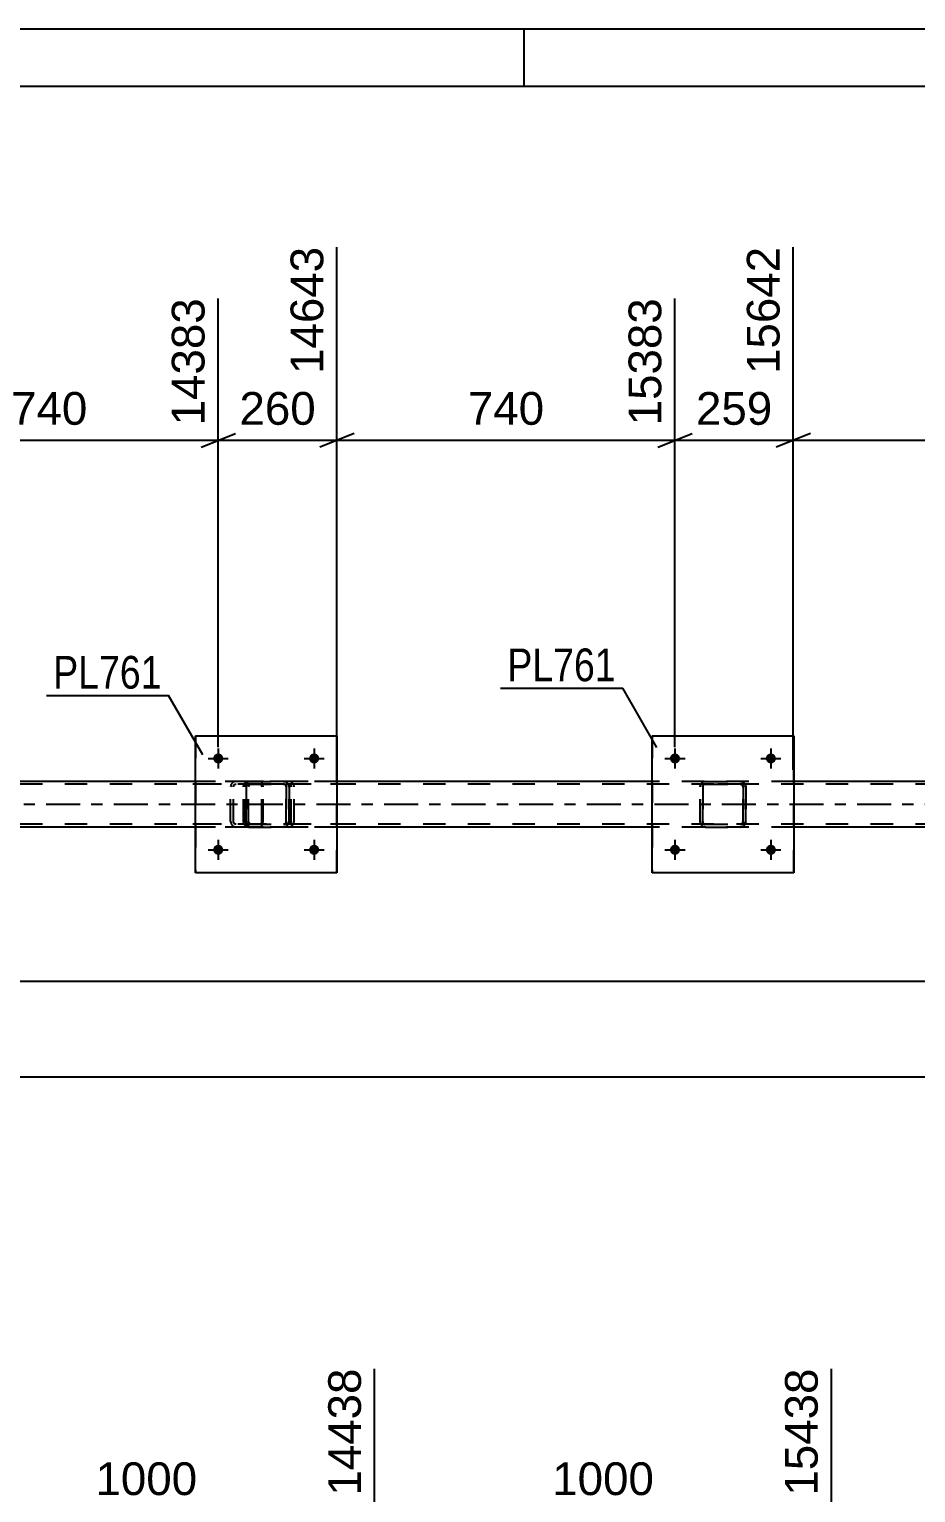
# Model space of a CAD drawing. Header units: millimetres. Extents: x 0 to 3371, y 0 to 1899.
# Drawn here: x 587.7 to 665.3, y 465.8 to 594 of the extents above; entities that cross this region are included whole.
import ezdxf

# ---------------------------------------------------------------- set-up
doc = ezdxf.new("R2010")
doc.units = ezdxf.units.MM
doc.linetypes.add('DXK_LINE_DOT2', pattern=[3.9198, 1.9599, -1.9599])
doc.linetypes.add('DXK_LINE_DOT3', pattern=[5.9187, 2.979, -0.9799, 0.9799, -0.9799])
doc.styles.add('Arial', font='ARIAL.TTF', dxfattribs={"height": 0.2})
doc.styles.add('Arial Narrow', font='ARIALN.TTF', dxfattribs={"height": 0.2})

# ---------------------------------------------------------------- blocks, each defined once
blk = doc.blocks.new('Unknown-203723786-1133')
at = {"color": 5, "linetype": 'Continuous'}
for p, q in [((841, 594), (0, 594)), ((631, 589), (631, 594)), ((836, 589), (5, 589))]:
    blk.add_line(p, q, dxfattribs=at)
blk = doc.blocks.new('Bolt-203723786-5520 - 5508')
at = {"linetype": 'Continuous'}
for points in [[(603.76, 522.13), (603.77, 522.23), (603.8, 522.31), (603.84, 522.39), (603.91, 522.46), (603.98, 522.52), (604.06, 522.55), (604.15, 522.57), (604.25, 522.57), (604.34, 522.55), (604.42, 522.52), (604.49, 522.46), (604.56, 522.39), (604.6, 522.31), (604.63, 522.23), (604.64, 522.13), (604.63, 522.04), (604.6, 521.96), (604.56, 521.88), (604.49, 521.81), (604.42, 521.75), (604.34, 521.72), (604.25, 521.7), (604.15, 521.7), (604.06, 521.72), (603.98, 521.75), (603.91, 521.81), (603.84, 521.88), (603.8, 521.96), (603.77, 522.04)], [(612.16, 522.13), (612.17, 522.23), (612.2, 522.31), (612.24, 522.39), (612.31, 522.46), (612.38, 522.52), (612.46, 522.55), (612.55, 522.57), (612.65, 522.57), (612.74, 522.55), (612.82, 522.52), (612.89, 522.46), (612.96, 522.39), (613, 522.31), (613.03, 522.23), (613.04, 522.13), (613.03, 522.04), (613, 521.96), (612.96, 521.88), (612.89, 521.81), (612.82, 521.75), (612.74, 521.72), (612.65, 521.7), (612.55, 521.7), (612.46, 521.72), (612.38, 521.75), (612.31, 521.81), (612.24, 521.88), (612.2, 521.96), (612.17, 522.04)]]:
    blk.add_hatch(color=1, dxfattribs=at).paths.add_polyline_path(points)
at = {"color": 1, "linetype": 'Continuous'}
for p, q in [((604.2, 523.01), (604.2, 521.25)), ((612.6, 523.01), (612.6, 521.25)), ((603.32, 522.13), (605.08, 522.13)), ((611.72, 522.13), (613.48, 522.13))]:
    blk.add_line(p, q, dxfattribs=at)
blk = doc.blocks.new('Bolt-203723786-5521 - 5508')
at = {"linetype": 'Continuous'}
for points in [[(603.76, 530.13), (603.77, 530.23), (603.8, 530.31), (603.84, 530.39), (603.91, 530.46), (603.98, 530.52), (604.06, 530.55), (604.15, 530.57), (604.25, 530.57), (604.34, 530.55), (604.42, 530.52), (604.49, 530.46), (604.56, 530.39), (604.6, 530.31), (604.63, 530.23), (604.64, 530.13), (604.63, 530.04), (604.6, 529.96), (604.56, 529.88), (604.49, 529.81), (604.42, 529.75), (604.34, 529.72), (604.25, 529.7), (604.15, 529.7), (604.06, 529.72), (603.98, 529.75), (603.91, 529.81), (603.84, 529.88), (603.8, 529.96), (603.77, 530.04)], [(612.16, 530.13), (612.17, 530.23), (612.2, 530.31), (612.24, 530.39), (612.31, 530.46), (612.38, 530.52), (612.46, 530.55), (612.55, 530.57), (612.65, 530.57), (612.74, 530.55), (612.82, 530.52), (612.89, 530.46), (612.96, 530.39), (613, 530.31), (613.03, 530.23), (613.04, 530.13), (613.03, 530.04), (613, 529.96), (612.96, 529.88), (612.89, 529.81), (612.82, 529.75), (612.74, 529.72), (612.65, 529.7), (612.55, 529.7), (612.46, 529.72), (612.38, 529.75), (612.31, 529.81), (612.24, 529.88), (612.2, 529.96), (612.17, 530.04)]]:
    blk.add_hatch(color=1, dxfattribs=at).paths.add_polyline_path(points)
at = {"color": 1, "linetype": 'Continuous'}
for p, q in [((604.2, 531.01), (604.2, 529.25)), ((612.6, 531.01), (612.6, 529.25)), ((603.32, 530.13), (605.08, 530.13)), ((611.72, 530.13), (613.48, 530.13))]:
    blk.add_line(p, q, dxfattribs=at)
blk = doc.blocks.new('Bolt-203723786-5522 - 5508')
at = {"linetype": 'Continuous'}
for points in [[(643.76, 522.13), (643.77, 522.23), (643.8, 522.31), (643.84, 522.39), (643.91, 522.46), (643.98, 522.52), (644.06, 522.55), (644.15, 522.57), (644.25, 522.57), (644.34, 522.55), (644.42, 522.52), (644.49, 522.46), (644.56, 522.39), (644.6, 522.31), (644.63, 522.23), (644.64, 522.13), (644.63, 522.04), (644.6, 521.96), (644.56, 521.88), (644.49, 521.81), (644.42, 521.75), (644.34, 521.72), (644.25, 521.7), (644.15, 521.7), (644.06, 521.72), (643.98, 521.75), (643.91, 521.81), (643.84, 521.88), (643.8, 521.96), (643.77, 522.04)], [(652.16, 522.13), (652.17, 522.23), (652.2, 522.31), (652.24, 522.39), (652.31, 522.46), (652.38, 522.52), (652.46, 522.55), (652.55, 522.57), (652.65, 522.57), (652.74, 522.55), (652.82, 522.52), (652.89, 522.46), (652.96, 522.39), (653, 522.31), (653.03, 522.23), (653.04, 522.13), (653.03, 522.04), (653, 521.96), (652.96, 521.88), (652.89, 521.81), (652.82, 521.75), (652.74, 521.72), (652.65, 521.7), (652.55, 521.7), (652.46, 521.72), (652.38, 521.75), (652.31, 521.81), (652.24, 521.88), (652.2, 521.96), (652.17, 522.04)]]:
    blk.add_hatch(color=1, dxfattribs=at).paths.add_polyline_path(points)
at = {"color": 1, "linetype": 'Continuous'}
for p, q in [((644.2, 523.01), (644.2, 521.25)), ((652.6, 523.01), (652.6, 521.25)), ((643.32, 522.13), (645.08, 522.13)), ((651.72, 522.13), (653.48, 522.13))]:
    blk.add_line(p, q, dxfattribs=at)
blk = doc.blocks.new('Bolt-203723786-5523 - 5508')
at = {"linetype": 'Continuous'}
for points in [[(643.76, 530.13), (643.77, 530.23), (643.8, 530.31), (643.84, 530.39), (643.91, 530.46), (643.98, 530.52), (644.06, 530.55), (644.15, 530.57), (644.25, 530.57), (644.34, 530.55), (644.42, 530.52), (644.49, 530.46), (644.56, 530.39), (644.6, 530.31), (644.63, 530.23), (644.64, 530.13), (644.63, 530.04), (644.6, 529.96), (644.56, 529.88), (644.49, 529.81), (644.42, 529.75), (644.34, 529.72), (644.25, 529.7), (644.15, 529.7), (644.06, 529.72), (643.98, 529.75), (643.91, 529.81), (643.84, 529.88), (643.8, 529.96), (643.77, 530.04)], [(652.16, 530.13), (652.17, 530.23), (652.2, 530.31), (652.24, 530.39), (652.31, 530.46), (652.38, 530.52), (652.46, 530.55), (652.55, 530.57), (652.65, 530.57), (652.74, 530.55), (652.82, 530.52), (652.89, 530.46), (652.96, 530.39), (653, 530.31), (653.03, 530.23), (653.04, 530.13), (653.03, 530.04), (653, 529.96), (652.96, 529.88), (652.89, 529.81), (652.82, 529.75), (652.74, 529.72), (652.65, 529.7), (652.55, 529.7), (652.46, 529.72), (652.38, 529.75), (652.31, 529.81), (652.24, 529.88), (652.2, 529.96), (652.17, 530.04)]]:
    blk.add_hatch(color=1, dxfattribs=at).paths.add_polyline_path(points)
at = {"color": 1, "linetype": 'Continuous'}
for p, q in [((644.2, 531.01), (644.2, 529.25)), ((652.6, 531.01), (652.6, 529.25)), ((643.32, 530.13), (645.08, 530.13)), ((651.72, 530.13), (653.48, 530.13))]:
    blk.add_line(p, q, dxfattribs=at)
blk = doc.blocks.new('Part-203723786-5733 - 5508')
at = {"color": 2, "linetype": 'Continuous'}
for p, q in [((602.2, 520.13), (602.2, 532.13)), ((602.2, 532.13), (602.2, 532.13)), ((602.2, 532.13), (614.6, 532.13)), ((614.6, 532.13), (614.6, 520.13)), ((602.2, 520.13), (602.2, 520.13)), ((614.6, 520.13), (602.2, 520.13))]:
    blk.add_line(p, q, dxfattribs=at)
at = {"color": 7, "linetype": 'DXK_LINE_DOT2'}
for p, q in [((602.2, 532.13), (602.2, 520.13)), ((602.2, 532.13), (602.2, 532.13)), ((614.6, 520.13), (614.6, 532.13)), ((602.2, 520.13), (602.2, 520.13))]:
    blk.add_line(p, q, dxfattribs=at)
blk = doc.blocks.new('Part-203723786-5713 - 5508')
at = {"color": 7, "linetype": 'DXK_LINE_DOT2'}
for p, q in [((607.87, 528.13), (600.94, 528.13)), ((605.78, 528.13), (605.59, 528.1)), ((606.6, 527.89), (606.6, 528.13)), ((607.98, 528.1), (607.87, 528.13)), ((608.06, 527.99), (607.98, 528.1)), ((607.87, 527.89), (600.94, 527.89)), ((605.32, 527.84), (605.28, 527.65)), ((605.28, 524.61), (605.28, 527.65)), ((605.53, 527.65), (605.55, 527.75)), ((605.53, 524.61), (605.53, 527.65)), ((605.55, 527.75), (605.6, 527.82)), ((605.6, 527.82), (605.68, 527.88)), ((605.68, 527.88), (605.78, 527.89)), ((607.87, 527.89), (607.92, 527.88)), ((607.92, 527.88), (607.97, 527.82)), ((607.97, 527.82), (608, 527.75)), ((608, 527.75), (608.01, 527.65)), ((608.01, 524.61), (608.01, 527.65)), ((608.12, 527.84), (608.06, 527.99)), ((608.14, 527.65), (608.12, 527.84)), ((608.14, 524.61), (608.14, 527.65)), ((607.87, 524.37), (600.94, 524.37)), ((605.28, 524.61), (605.32, 524.43)), ((605.55, 524.52), (605.53, 524.61)), ((605.6, 524.44), (605.55, 524.52)), ((605.68, 524.39), (605.6, 524.44)), ((605.78, 524.37), (605.68, 524.39)), ((606.6, 524.13), (606.6, 524.37)), ((607.92, 524.39), (607.87, 524.37)), ((607.97, 524.44), (607.92, 524.39)), ((608, 524.52), (607.97, 524.44)), ((607.98, 524.17), (608.06, 524.28)), ((608.01, 524.61), (608, 524.52)), ((608.06, 524.28), (608.12, 524.43)), ((608.12, 524.43), (608.14, 524.61)), ((607.87, 524.13), (600.94, 524.13)), ((605.59, 524.17), (605.78, 524.13)), ((607.87, 524.13), (607.98, 524.17))]:
    blk.add_line(p, q, dxfattribs=at)
for centre, start, end in [((605.77, 527.64), 111.1941, 156.1506), ((605.77, 524.63), 203.8494, 248.8059)]:
    blk.add_arc(centre, 0.492, start, end, dxfattribs=at)
blk = doc.blocks.new('Part-203723786-5593 - 5508')
at = {"color": 7, "linetype": 'DXK_LINE_DOT2'}
for p, q in [((606.69, 528.1), (606.88, 528.13)), ((606.88, 528.13), (606.7, 528.1)), ((606.88, 528.13), (609.92, 528.13)), ((606.88, 528.13), (606.88, 528.13)), ((606.88, 528.13), (609.92, 528.13)), ((609.92, 528.13), (609.92, 528.13)), ((609.92, 528.13), (610.1, 528.1)), ((610.1, 528.1), (609.92, 528.13)), ((606.4, 527.65), (606.43, 527.84)), ((606.44, 527.84), (606.4, 527.65)), ((606.4, 524.61), (606.4, 527.65)), ((606.4, 527.65), (606.4, 527.65)), ((606.4, 524.61), (606.4, 527.65)), ((606.64, 527.65), (606.66, 527.75)), ((606.65, 527.75), (606.64, 527.65)), ((606.64, 524.61), (606.64, 527.65)), ((606.64, 527.65), (606.64, 527.65)), ((606.64, 527.65), (606.64, 524.61)), ((606.71, 527.82), (606.65, 527.75)), ((606.66, 527.75), (606.71, 527.82)), ((606.71, 527.82), (606.79, 527.88)), ((606.78, 527.88), (606.71, 527.82)), ((606.88, 527.89), (606.78, 527.88)), ((606.79, 527.88), (606.88, 527.89)), ((606.88, 527.89), (609.92, 527.89)), ((606.88, 527.89), (606.88, 527.89)), ((609.92, 527.89), (606.88, 527.89)), ((609.92, 527.89), (609.92, 527.89)), ((609.92, 527.89), (610.01, 527.88)), ((610.01, 527.88), (609.92, 527.89)), ((610.01, 527.88), (610.01, 527.88)), ((610.01, 527.88), (610.09, 527.82)), ((610.09, 527.82), (610.01, 527.88)), ((610.09, 527.82), (610.14, 527.75)), ((610.14, 527.75), (610.09, 527.82)), ((610.14, 527.75), (610.16, 527.65)), ((610.16, 527.65), (610.14, 527.75)), ((610.16, 524.61), (610.16, 527.65)), ((610.16, 527.65), (610.16, 527.65)), ((610.16, 527.65), (610.16, 524.61)), ((610.36, 527.84), (610.4, 527.65)), ((610.4, 527.65), (610.36, 527.84)), ((610.4, 524.61), (610.4, 527.65)), ((610.4, 527.65), (610.4, 527.65)), ((610.4, 527.65), (610.4, 524.61)), ((606.4, 524.61), (606.4, 524.61)), ((606.43, 524.43), (606.4, 524.61)), ((606.4, 524.61), (606.44, 524.43)), ((606.64, 524.61), (606.64, 524.61)), ((606.66, 524.52), (606.64, 524.61)), ((606.64, 524.61), (606.65, 524.52)), ((606.65, 524.52), (606.71, 524.44)), ((606.71, 524.44), (606.66, 524.52)), ((606.79, 524.39), (606.71, 524.44)), ((606.71, 524.44), (606.78, 524.39)), ((606.78, 524.39), (606.88, 524.37)), ((606.88, 524.37), (606.79, 524.39)), ((606.88, 524.37), (609.92, 524.37)), ((606.88, 524.37), (606.88, 524.37)), ((606.88, 524.37), (609.92, 524.37)), ((610.01, 524.39), (609.92, 524.37)), ((609.92, 524.37), (610.01, 524.39)), ((609.92, 524.37), (609.92, 524.37)), ((610.09, 524.44), (610.01, 524.39)), ((610.01, 524.39), (610.09, 524.44)), ((610.14, 524.52), (610.09, 524.44)), ((610.09, 524.44), (610.14, 524.52)), ((610.16, 524.61), (610.14, 524.52)), ((610.14, 524.52), (610.16, 524.61)), ((610.16, 524.61), (610.16, 524.61)), ((610.4, 524.61), (610.36, 524.43)), ((610.36, 524.43), (610.4, 524.61)), ((610.4, 524.61), (610.4, 524.61)), ((606.69, 524.17), (606.7, 524.17)), ((606.88, 524.13), (606.69, 524.17)), ((606.7, 524.17), (606.88, 524.13)), ((606.88, 524.13), (609.92, 524.13)), ((606.88, 524.13), (606.88, 524.13)), ((606.88, 524.13), (609.92, 524.13)), ((610.1, 524.17), (609.92, 524.13)), ((609.92, 524.13), (610.1, 524.17)), ((609.92, 524.13), (609.92, 524.13))]:
    blk.add_line(p, q, dxfattribs=at)
at = {"color": 7, "linetype": 'DXK_LINE_DOT3'}
blk.add_line((608.4, 526.13), (608.39, 526.14), dxfattribs=at)
at = {"color": 7, "linetype": 'DXK_LINE_DOT2'}
for centre, start, end in [((606.88, 527.65), 112.5, 157.5), ((606.88, 527.65), 112.5, 157.5), ((609.92, 527.65), 22.5, 67.5), ((609.92, 527.65), 22.5, 67.5), ((606.88, 524.61), 202.5, 247.5), ((606.88, 524.61), 202.5, 247.5), ((609.92, 524.61), 292.5, 337.5), ((609.92, 524.61), 292.5, 337.5)]:
    blk.add_arc(centre, 0.48, start, end, dxfattribs=at)
blk = doc.blocks.new('Part-203723786-5727 - 5508')
at = {"color": 2, "linetype": 'Continuous'}
for p, q in [((642.2, 520.13), (642.2, 532.13)), ((642.2, 532.13), (642.2, 532.13)), ((642.2, 532.13), (654.6, 532.13)), ((654.6, 532.13), (654.6, 520.13)), ((642.2, 520.13), (642.2, 520.13)), ((654.6, 520.13), (642.2, 520.13))]:
    blk.add_line(p, q, dxfattribs=at)
at = {"color": 7, "linetype": 'DXK_LINE_DOT2'}
for p, q in [((642.2, 532.13), (642.2, 520.13)), ((642.2, 532.13), (642.2, 532.13)), ((654.6, 520.13), (654.6, 532.13)), ((642.2, 520.13), (642.2, 520.13))]:
    blk.add_line(p, q, dxfattribs=at)
blk = doc.blocks.new('Part-203723786-5612 - 5508')
at = {"color": 2, "linetype": 'Continuous'}
for p, q in [((602.2, 528.13), (574.6, 528.13)), ((642.2, 528.13), (614.6, 528.13)), ((682.2, 528.13), (654.6, 528.13)), ((602.2, 524.13), (574.6, 524.13)), ((642.2, 524.13), (614.6, 524.13)), ((682.2, 524.13), (654.6, 524.13))]:
    blk.add_line(p, q, dxfattribs=at)
at = {"color": 7, "linetype": 'DXK_LINE_DOT2'}
for p, q in [((614.6, 528.13), (602.2, 528.13)), ((654.6, 528.13), (642.2, 528.13)), ((749.53, 527.89), (74.2, 527.89)), ((749.53, 524.37), (74.2, 524.37)), ((614.6, 524.13), (602.2, 524.13)), ((654.6, 524.13), (642.2, 524.13))]:
    blk.add_line(p, q, dxfattribs=at)
at = {"color": 7, "linetype": 'DXK_LINE_DOT3'}
blk.add_line((74.2, 526.13), (749.53, 526.13), dxfattribs=at)
blk = doc.blocks.new('Part-203723786-5707 - 5508')
at = {"color": 7, "linetype": 'DXK_LINE_DOT2'}
for p, q in [((607.11, 528.13), (606.91, 528.1)), ((616, 528.13), (607.11, 528.13)), ((610.54, 528.1), (610.34, 528.13)), ((606.63, 527.84), (606.6, 527.65)), ((606.6, 524.61), (606.6, 527.65)), ((606.85, 527.65), (606.87, 527.75)), ((606.85, 524.61), (606.85, 527.65)), ((606.87, 527.75), (606.93, 527.82)), ((606.93, 527.82), (607.01, 527.88)), ((607.01, 527.88), (607.11, 527.89)), ((616, 527.89), (607.11, 527.89)), ((610.34, 527.89), (610.44, 527.88)), ((610.44, 527.88), (610.52, 527.82)), ((610.52, 527.82), (610.58, 527.75)), ((610.58, 527.75), (610.6, 527.65)), ((610.6, 524.61), (610.6, 527.65)), ((610.85, 527.65), (610.81, 527.84)), ((610.85, 524.61), (610.85, 527.65)), ((606.6, 524.61), (606.63, 524.43)), ((606.87, 524.52), (606.85, 524.61)), ((606.93, 524.44), (606.87, 524.52)), ((607.01, 524.39), (606.93, 524.44)), ((607.11, 524.37), (607.01, 524.39)), ((616, 524.37), (607.11, 524.37)), ((610.44, 524.39), (610.34, 524.37)), ((610.52, 524.44), (610.44, 524.39)), ((610.58, 524.52), (610.52, 524.44)), ((610.6, 524.61), (610.58, 524.52)), ((610.81, 524.43), (610.85, 524.61)), ((606.91, 524.17), (607.11, 524.13)), ((616, 524.13), (607.11, 524.13)), ((610.34, 524.13), (610.54, 524.17))]:
    blk.add_line(p, q, dxfattribs=at)
for centre, start, end in [((607.09, 527.63), 110.7583, 155.68), ((610.36, 527.63), 24.32, 69.2417), ((607.09, 524.64), 204.32, 249.2417), ((610.36, 524.64), 290.7583, 335.68)]:
    blk.add_arc(centre, 0.496, start, end, dxfattribs=at)
blk = doc.blocks.new('Part-203723786-5728 - 5508')
at = {"color": 7, "linetype": 'DXK_LINE_DOT2'}
for p, q in [((646.69, 528.1), (646.88, 528.13)), ((646.88, 528.13), (646.7, 528.1)), ((646.88, 528.13), (649.92, 528.13)), ((646.88, 528.13), (646.88, 528.13)), ((646.88, 528.13), (649.92, 528.13)), ((649.92, 528.13), (649.92, 528.13)), ((649.92, 528.13), (650.1, 528.1)), ((650.1, 528.1), (649.92, 528.13)), ((646.4, 527.65), (646.43, 527.84)), ((646.44, 527.84), (646.4, 527.65)), ((646.4, 524.61), (646.4, 527.65)), ((646.4, 527.65), (646.4, 527.65)), ((646.4, 524.61), (646.4, 527.65)), ((646.64, 527.65), (646.66, 527.75)), ((646.65, 527.75), (646.64, 527.65)), ((646.64, 524.61), (646.64, 527.65)), ((646.64, 527.65), (646.64, 527.65)), ((646.64, 527.65), (646.64, 524.61)), ((646.71, 527.82), (646.65, 527.75)), ((646.66, 527.75), (646.71, 527.82)), ((646.71, 527.82), (646.79, 527.88)), ((646.78, 527.88), (646.71, 527.82)), ((646.88, 527.89), (646.78, 527.88)), ((646.79, 527.88), (646.88, 527.89)), ((646.88, 527.89), (649.92, 527.89)), ((646.88, 527.89), (646.88, 527.89)), ((649.92, 527.89), (646.88, 527.89)), ((649.92, 527.89), (649.92, 527.89)), ((649.92, 527.89), (650.01, 527.88)), ((650.01, 527.88), (649.92, 527.89)), ((650.01, 527.88), (650.01, 527.88)), ((650.01, 527.88), (650.09, 527.82)), ((650.08, 527.82), (650.01, 527.88)), ((650.14, 527.75), (650.08, 527.82)), ((650.09, 527.82), (650.14, 527.75)), ((650.14, 527.75), (650.16, 527.65)), ((650.16, 527.65), (650.14, 527.75)), ((650.16, 524.61), (650.16, 527.65)), ((650.16, 527.65), (650.16, 527.65)), ((650.16, 527.65), (650.16, 524.61)), ((650.36, 527.84), (650.4, 527.65)), ((650.4, 527.65), (650.36, 527.84)), ((650.4, 524.61), (650.4, 527.65)), ((650.4, 527.65), (650.4, 527.65)), ((650.4, 527.65), (650.4, 524.61)), ((646.4, 524.61), (646.4, 524.61)), ((646.43, 524.43), (646.4, 524.61)), ((646.4, 524.61), (646.44, 524.43)), ((646.64, 524.61), (646.64, 524.61)), ((646.66, 524.52), (646.64, 524.61)), ((646.64, 524.61), (646.65, 524.52)), ((646.65, 524.52), (646.71, 524.44)), ((646.71, 524.44), (646.66, 524.52)), ((646.79, 524.39), (646.71, 524.44)), ((646.71, 524.44), (646.78, 524.39)), ((646.78, 524.39), (646.88, 524.37)), ((646.88, 524.37), (646.79, 524.39)), ((646.88, 524.37), (649.92, 524.37)), ((646.88, 524.37), (646.88, 524.37)), ((646.88, 524.37), (649.92, 524.37)), ((650.01, 524.39), (649.92, 524.37)), ((649.92, 524.37), (650.01, 524.39)), ((649.92, 524.37), (649.92, 524.37)), ((650.09, 524.44), (650.01, 524.39)), ((650.01, 524.39), (650.08, 524.44)), ((650.08, 524.44), (650.14, 524.52)), ((650.14, 524.52), (650.09, 524.44)), ((650.16, 524.61), (650.14, 524.52)), ((650.14, 524.52), (650.16, 524.61)), ((650.16, 524.61), (650.16, 524.61)), ((650.4, 524.61), (650.36, 524.43)), ((650.36, 524.43), (650.4, 524.61)), ((650.4, 524.61), (650.4, 524.61)), ((646.69, 524.17), (646.7, 524.17)), ((646.88, 524.13), (646.69, 524.17)), ((646.7, 524.17), (646.88, 524.13)), ((646.88, 524.13), (649.92, 524.13)), ((646.88, 524.13), (646.88, 524.13)), ((646.88, 524.13), (649.92, 524.13)), ((650.1, 524.17), (649.92, 524.13)), ((649.92, 524.13), (650.1, 524.17)), ((649.92, 524.13), (649.92, 524.13))]:
    blk.add_line(p, q, dxfattribs=at)
at = {"color": 7, "linetype": 'DXK_LINE_DOT3'}
blk.add_line((648.4, 526.13), (648.39, 526.14), dxfattribs=at)
at = {"color": 7, "linetype": 'DXK_LINE_DOT2'}
for centre, start, end in [((646.88, 527.65), 112.5, 157.5), ((646.88, 527.65), 112.5, 157.5), ((649.92, 527.65), 22.5, 67.5), ((649.92, 527.65), 22.5, 67.5), ((646.88, 524.61), 202.5, 247.5), ((646.88, 524.61), 202.5, 247.5), ((649.92, 524.61), 292.5, 337.5), ((649.92, 524.61), 292.5, 337.5)]:
    blk.add_arc(centre, 0.48, start, end, dxfattribs=at)
blk = doc.blocks.new('StraightDimension-203723786-5936 - 5508')
at = {"color": 7, "linetype": 'Continuous'}
for p, q in [((574.6, 531.13), (574.6, 574.92)), ((604.2, 531.13), (604.2, 570.42)), ((576.1, 558.61), (573.1, 557.41)), ((574.6, 558.01), (604.2, 558.01)), ((602.7, 557.41), (605.7, 558.61))]:
    blk.add_line(p, q, dxfattribs=at)
at = {"color": 0}
blk.add_wipeout([(593.34, 558.76), (593.34, 562.96), (585.46, 562.96), (585.46, 558.76)], dxfattribs=at)
at = {"color": 3, "style": 'Arial'}
blk.add_text('740', height=2.865, dxfattribs=at).set_placement((586.06, 559.36))
at = {"color": 0, "linetype": 'Continuous'}
blk.add_wipeout([(603.6, 571.02), (599.4, 571.02), (599.4, 558.71), (603.6, 558.71)], dxfattribs=at)
at = {"color": 3, "linetype": 'Continuous', "style": 'Arial'}
blk.add_text('14383', height=2.865, rotation=90.0002, dxfattribs=at).set_placement((603, 559.31))
blk = doc.blocks.new('StraightDimension-203723786-5945 - 5508')
at = {"color": 7, "linetype": 'Continuous'}
for p, q in [((614.6, 529.13), (614.6, 574.92)), ((604.2, 531.13), (604.2, 570.42)), ((602.7, 557.41), (605.7, 558.61)), ((604.2, 558.01), (614.6, 558.01)), ((616.1, 558.61), (613.1, 557.41))]:
    blk.add_line(p, q, dxfattribs=at)
at = {"color": 0}
blk.add_wipeout([(613.34, 558.76), (613.34, 562.96), (605.46, 562.96), (605.46, 558.76)], dxfattribs=at)
at = {"color": 3, "style": 'Arial'}
blk.add_text('260', height=2.865, dxfattribs=at).set_placement((606.06, 559.36))
at = {"color": 0, "linetype": 'Continuous'}
blk.add_wipeout([(614, 575.52), (609.8, 575.52), (609.8, 563.21), (614, 563.21)], dxfattribs=at)
at = {"color": 3, "linetype": 'Continuous', "style": 'Arial'}
blk.add_text('14643', height=2.865, rotation=90.0002, dxfattribs=at).set_placement((613.4, 563.81))
blk = doc.blocks.new('StraightDimension-203723786-5958 - 5508')
at = {"color": 7, "linetype": 'Continuous'}
for p, q in [((614.6, 529.13), (614.6, 574.92)), ((644.2, 531.13), (644.2, 570.42)), ((616.1, 558.61), (613.1, 557.41)), ((614.6, 558.01), (644.2, 558.01)), ((642.7, 557.41), (645.7, 558.61))]:
    blk.add_line(p, q, dxfattribs=at)
at = {"color": 0}
blk.add_wipeout([(633.34, 558.76), (633.34, 562.96), (625.46, 562.96), (625.46, 558.76)], dxfattribs=at)
at = {"color": 3, "style": 'Arial'}
blk.add_text('740', height=2.865, dxfattribs=at).set_placement((626.06, 559.36))
at = {"color": 0, "linetype": 'Continuous'}
blk.add_wipeout([(643.6, 571.02), (639.4, 571.02), (639.4, 558.71), (643.6, 558.71)], dxfattribs=at)
at = {"color": 3, "linetype": 'Continuous', "style": 'Arial'}
blk.add_text('15383', height=2.865, rotation=90.0002, dxfattribs=at).set_placement((643, 559.31))
blk = doc.blocks.new('StraightDimension-203723786-5971 - 5508')
at = {"color": 7, "linetype": 'Continuous'}
for p, q in [((654.56, 529.13), (654.56, 574.92)), ((644.2, 531.13), (644.2, 570.42)), ((642.7, 557.41), (645.7, 558.61)), ((644.2, 558.01), (654.56, 558.01)), ((656.06, 558.61), (653.06, 557.41))]:
    blk.add_line(p, q, dxfattribs=at)
at = {"color": 0}
blk.add_wipeout([(653.31, 558.76), (653.31, 562.96), (645.44, 562.96), (645.44, 558.76)], dxfattribs=at)
at = {"color": 3, "style": 'Arial'}
blk.add_text('259', height=2.865, dxfattribs=at).set_placement((646.04, 559.36))
at = {"color": 0, "linetype": 'Continuous'}
blk.add_wipeout([(653.96, 575.52), (649.76, 575.52), (649.76, 563.21), (653.96, 563.21)], dxfattribs=at)
at = {"color": 3, "linetype": 'Continuous', "style": 'Arial'}
blk.add_text('15642', height=2.865, rotation=90.0002, dxfattribs=at).set_placement((653.36, 563.81))
blk = doc.blocks.new('StraightDimension-203723786-5974 - 5508')
at = {"color": 7, "linetype": 'Continuous'}
for p, q in [((654.56, 529.13), (654.56, 574.92)), ((684.2, 531.13), (684.2, 570.42)), ((656.06, 558.61), (653.06, 557.41)), ((654.56, 558.01), (684.2, 558.01)), ((682.7, 557.41), (685.7, 558.61))]:
    blk.add_line(p, q, dxfattribs=at)
at = {"color": 0}
blk.add_wipeout([(673.31, 558.76), (673.31, 562.96), (665.44, 562.96), (665.44, 558.76)], dxfattribs=at)
at = {"color": 3, "style": 'Arial'}
blk.add_text('741', height=2.865, dxfattribs=at).set_placement((666.04, 559.36))
at = {"color": 0, "linetype": 'Continuous'}
blk.add_wipeout([(683.6, 571.02), (679.4, 571.02), (679.4, 558.71), (683.6, 558.71)], dxfattribs=at)
at = {"color": 3, "linetype": 'Continuous', "style": 'Arial'}
blk.add_text('16383', height=2.865, rotation=90.0002, dxfattribs=at).set_placement((683, 559.31))
blk = doc.blocks.new('StraightDimension-203723786-6045 - 5508')
at = {"color": 7, "linetype": 'Continuous'}
blk.add_line((39.72, 502.25), (750.17, 502.25), dxfattribs=at)
blk = doc.blocks.new('StraightDimension-203723786-6066 - 5508')
at = {"color": 7, "linetype": 'Continuous'}
blk.add_line((40.36, 510.63), (749.53, 510.63), dxfattribs=at)
blk = doc.blocks.new('StraightDimension-203723786-4413 - 2801')
at = {"color": 7, "linetype": 'Continuous'}
for p, q in [((657.9, 429.72), (657.9, 476.69)), ((697.9, 429.72), (697.9, 476.69)), ((659.4, 464.87), (656.4, 463.67)), ((657.9, 464.27), (697.9, 464.27)), ((696.4, 463.67), (699.4, 464.87))]:
    blk.add_line(p, q, dxfattribs=at)
at = {"color": 0}
blk.add_wipeout([(682.95, 465.02), (682.95, 469.22), (672.85, 469.22), (672.85, 465.02)], dxfattribs=at)
at = {"color": 3, "style": 'Arial'}
blk.add_text('1000', height=2.865, dxfattribs=at).set_placement((673.45, 465.62))
at = {"color": 0, "linetype": 'Continuous'}
blk.add_wipeout([(697.3, 477.29), (693.1, 477.29), (693.1, 464.97), (697.3, 464.97)], dxfattribs=at)
at = {"color": 3, "linetype": 'Continuous', "style": 'Arial'}
blk.add_text('16438', height=2.865, rotation=90.0002, dxfattribs=at).set_placement((696.7, 465.57))
blk = doc.blocks.new('StraightDimension-203723786-4423 - 2801')
at = {"color": 7, "linetype": 'Continuous'}
for p, q in [((617.9, 429.72), (617.9, 476.69)), ((657.9, 429.72), (657.9, 476.69)), ((619.4, 464.87), (616.4, 463.67)), ((617.9, 464.27), (657.9, 464.27)), ((656.4, 463.67), (659.4, 464.87))]:
    blk.add_line(p, q, dxfattribs=at)
at = {"color": 0}
blk.add_wipeout([(642.95, 465.02), (642.95, 469.22), (632.85, 469.22), (632.85, 465.02)], dxfattribs=at)
at = {"color": 3, "style": 'Arial'}
blk.add_text('1000', height=2.865, dxfattribs=at).set_placement((633.45, 465.62))
at = {"color": 0, "linetype": 'Continuous'}
blk.add_wipeout([(657.3, 477.29), (653.1, 477.29), (653.1, 464.97), (657.3, 464.97)], dxfattribs=at)
at = {"color": 3, "linetype": 'Continuous', "style": 'Arial'}
blk.add_text('15438', height=2.865, rotation=90.0002, dxfattribs=at).set_placement((656.7, 465.57))
blk = doc.blocks.new('StraightDimension-203723786-4433 - 2801')
at = {"color": 7, "linetype": 'Continuous'}
for p, q in [((577.9, 429.72), (577.9, 476.69)), ((617.9, 429.72), (617.9, 476.69)), ((579.4, 464.87), (576.4, 463.67)), ((577.9, 464.27), (617.9, 464.27)), ((616.4, 463.67), (619.4, 464.87))]:
    blk.add_line(p, q, dxfattribs=at)
at = {"color": 0}
blk.add_wipeout([(602.95, 465.02), (602.95, 469.22), (592.85, 469.22), (592.85, 465.02)], dxfattribs=at)
at = {"color": 3, "style": 'Arial'}
blk.add_text('1000', height=2.865, dxfattribs=at).set_placement((593.45, 465.62))
at = {"color": 0, "linetype": 'Continuous'}
blk.add_wipeout([(617.3, 477.29), (613.1, 477.29), (613.1, 464.97), (617.3, 464.97)], dxfattribs=at)
at = {"color": 3, "linetype": 'Continuous', "style": 'Arial'}
blk.add_text('14438', height=2.865, rotation=90.0002, dxfattribs=at).set_placement((616.7, 465.57))
blk = doc.blocks.new('Mark-203723786-5729 - 5508')
at = {"color": 0}
blk.add_wipeout([(599.25, 536.25), (599.25, 539.25), (589.75, 539.25), (589.75, 536.25)], dxfattribs=at)
blk.add_wipeout([(599.25, 536.25), (599.25, 539.25), (589.75, 539.25), (589.75, 536.25)], dxfattribs=at)
at = {"color": 30, "linetype": 'Continuous'}
for p in [(589.15, 535.65), (602.85, 530.46)]:
    blk.add_line(p, (599.85, 535.65), dxfattribs=at)
at = {"color": 3, "style": 'Arial Narrow'}
blk.add_text('PL761', height=2.863, dxfattribs=at).set_placement((589.75, 536.25))
blk = doc.blocks.new('Mark-203723786-5723 - 5508')
at = {"color": 0}
blk.add_wipeout([(639.02, 536.9), (639.02, 539.9), (629.52, 539.9), (629.52, 536.9)], dxfattribs=at)
blk.add_wipeout([(639.02, 536.9), (639.02, 539.9), (629.52, 539.9), (629.52, 536.9)], dxfattribs=at)
at = {"color": 30, "linetype": 'Continuous'}
for p in [(628.92, 536.3), (642.62, 531.1)]:
    blk.add_line(p, (639.62, 536.3), dxfattribs=at)
at = {"color": 3, "style": 'Arial Narrow'}
blk.add_text('PL761', height=2.863, dxfattribs=at).set_placement((629.52, 536.9))

msp = doc.modelspace()

# ---------------------------------------------------------------- block references
for name in ['Unknown-203723786-1133', 'Part-203723786-5733 - 5508', 'Part-203723786-5727 - 5508', 'Bolt-203723786-5521 - 5508', 'Bolt-203723786-5523 - 5508', 'Part-203723786-5612 - 5508', 'Part-203723786-5713 - 5508', 'Part-203723786-5593 - 5508', 'Part-203723786-5707 - 5508', 'Part-203723786-5728 - 5508', 'Bolt-203723786-5520 - 5508', 'Bolt-203723786-5522 - 5508']:
    msp.add_blockref(name, (0, 0))

# ---------------------------------------------------------------- next in the draw order: block references
for name in ['StraightDimension-203723786-5936 - 5508', 'StraightDimension-203723786-6045 - 5508', 'StraightDimension-203723786-4413 - 2801']:
    msp.add_blockref(name, (0, 0))

# ---------------------------------------------------------------- next in the draw order: block references
for name in ['StraightDimension-203723786-5945 - 5508', 'StraightDimension-203723786-6066 - 5508', 'StraightDimension-203723786-4423 - 2801']:
    msp.add_blockref(name, (0, 0))

# ---------------------------------------------------------------- next in the draw order: block references
for name in ['StraightDimension-203723786-5958 - 5508', 'Mark-203723786-5729 - 5508', 'StraightDimension-203723786-4433 - 2801']:
    msp.add_blockref(name, (0, 0))

# ---------------------------------------------------------------- next in the draw order: block references
msp.add_blockref('StraightDimension-203723786-5971 - 5508', (0, 0))

# ---------------------------------------------------------------- next in the draw order: block references
for name in ['StraightDimension-203723786-5974 - 5508', 'Mark-203723786-5723 - 5508']:
    msp.add_blockref(name, (0, 0))

doc.saveas('drawing.dxf')
